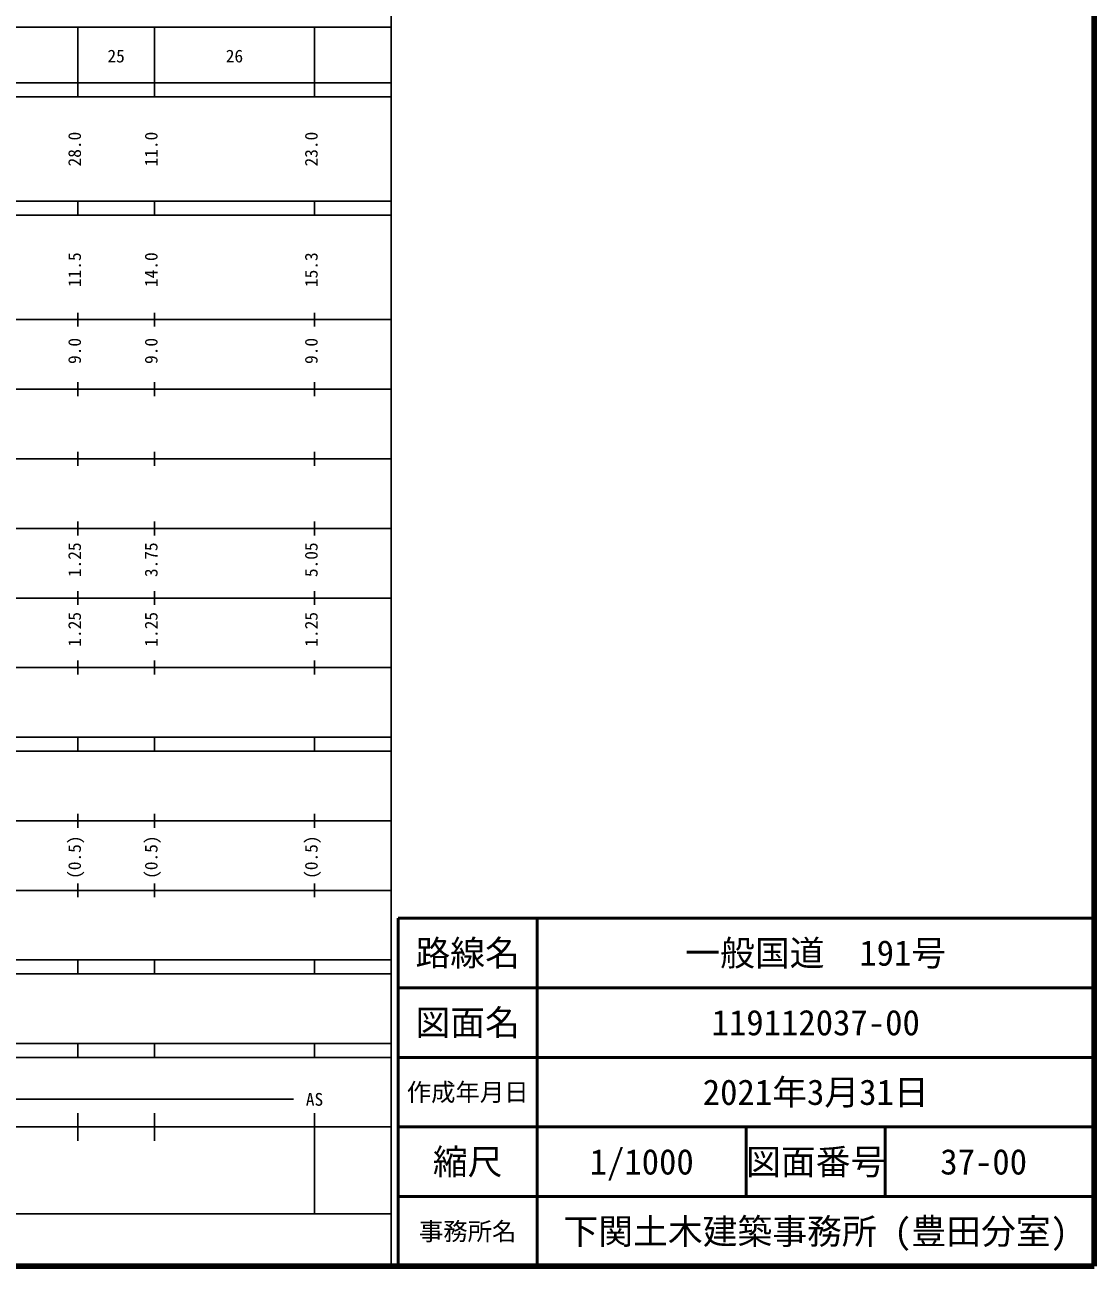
# Model space of a CAD drawing. Units: millimetres, scale not verified. Extents: x 40000 to 680000, y 20000 to 380000.
# Drawn here: x 526388 to 680000, y 20000 to 198357 of the extents above; entities that cross this region are included whole.
import ezdxf
from ezdxf.enums import TextEntityAlignment as Align

# ---------------------------------------------------------------- set-up
doc = ezdxf.new("R2010")
doc.units = ezdxf.units.MM
doc.header["$LTSCALE"] = 1000
for name, color, linetype, lineweight in [('M-TTL', 2, 'Continuous', 140), ('M-TTL-BAND', 7, 'Continuous', 25), ('M-TTL-FRAM', 2, 'Continuous', 50), ('M-TTL-LINE', 7, 'Continuous', 50), ('M-TTL-TXT', 7, 'Continuous', 50)]:
    doc.layers.add(name, color=color, linetype=linetype, lineweight=lineweight)
doc.styles.add('ＭＳ ゴシック', font='')
doc.styles.get('ＭＳ ゴシック').set_extended_font_data('MS Gothic')

msp = doc.modelspace()

# ---------------------------------------------------------------- linework, layer by layer
at = {"layer": 'M-TTL'}
for p, q in [((680000, 20000), (680000, 380000)), ((40000, 20000), (680000, 20000))]:
    msp.add_line(p, q, dxfattribs=at)
at = {"layer": 'M-TTL-BAND'}
for p, q in [((579000, 20000), (579000, 370000)), ((68000, 198000), (579000, 198000)), ((534000, 188000), (534000, 198000)), ((545000, 188000), (545000, 198000)), ((568000, 188000), (568000, 198000)), ((40000, 190000), (579000, 190000)), ((40000, 188000), (579000, 188000)), ((40000, 173000), (579000, 173000)), ((534000, 171000), (534000, 173000)), ((545000, 171000), (545000, 173000)), ((568000, 171000), (568000, 173000)), ((40000, 171000), (579000, 171000)), ((534000, 155000), (534000, 157000)), ((545000, 155000), (545000, 157000)), ((568000, 155000), (568000, 157000)), ((40000, 156000), (579000, 156000)), ((534000, 145000), (534000, 147000)), ((545000, 145000), (545000, 147000)), ((568000, 145000), (568000, 147000)), ((46000, 146000), (579000, 146000)), ((52000, 136000), (579000, 136000)), ((534000, 135000), (534000, 137000)), ((545000, 135000), (545000, 137000)), ((568000, 135000), (568000, 137000)), ((534000, 125000), (534000, 127000)), ((545000, 125000), (545000, 127000)), ((568000, 125000), (568000, 127000)), ((46000, 126000), (579000, 126000)), ((52000, 116000), (579000, 116000)), ((534000, 115000), (534000, 117000)), ((545000, 115000), (545000, 117000)), ((568000, 115000), (568000, 117000)), ((46000, 106000), (579000, 106000)), ((534000, 105000), (534000, 107000)), ((545000, 105000), (545000, 107000)), ((568000, 105000), (568000, 107000)), ((40000, 96000), (579000, 96000)), ((534000, 94000), (534000, 96000)), ((545000, 94000), (545000, 96000)), ((568000, 94000), (568000, 96000)), ((40000, 94000), (579000, 94000)), ((49000, 84000), (579000, 84000)), ((534000, 83000), (534000, 85000)), ((545000, 83000), (545000, 85000)), ((568000, 83000), (568000, 85000)), ((534000, 73000), (534000, 75000)), ((545000, 73000), (545000, 75000)), ((568000, 73000), (568000, 75000)), ((40000, 74000), (579000, 74000)), ((40000, 64000), (579000, 64000)), ((534000, 62000), (534000, 64000)), ((545000, 62000), (545000, 64000)), ((568000, 62000), (568000, 64000)), ((40000, 62000), (579000, 62000)), ((40000, 52000), (579000, 52000)), ((534000, 50000), (534000, 52000)), ((545000, 50000), (545000, 52000)), ((568000, 50000), (568000, 52000)), ((40000, 50000), (579000, 50000)), ((71000, 44000), (565000, 44000)), ((534000, 38000), (534000, 42000)), ((545000, 38000), (545000, 42000)), ((568000, 27500), (568000, 42000)), ((40000, 40000), (579000, 40000)), ((68000, 27500), (579000, 27500))]:
    msp.add_line(p, q, dxfattribs=at)
at = {"layer": 'M-TTL-FRAM'}
for p, q in [((680000, 70000), (580000, 70000)), ((580000, 70000), (580000, 20000))]:
    msp.add_line(p, q, dxfattribs=at)
at = {"layer": 'M-TTL-LINE'}
for p, q in [((600000, 70000), (600000, 20000)), ((680000, 60000), (580000, 60000)), ((680000, 50000), (580000, 50000)), ((680000, 40000), (580000, 40000)), ((630000, 40000), (630000, 30000)), ((650000, 40000), (650000, 30000)), ((680000, 30000), (580000, 30000))]:
    msp.add_line(p, q, dxfattribs=at)

# ---------------------------------------------------------------- texts
at = {"layer": 'M-TTL-BAND', "style": 'ＭＳ ゴシック'}
for s, p in [('25', (539500, 192405)), ('26', (556500, 192405)), ('AS', (568000, 42500))]:
    msp.add_text(s, height=1833, dxfattribs=at).set_placement(p, align=Align.BOTTOM_CENTER)
for s, p in [('28.0', (535000, 180500)), ('11.0', (546000, 180500)), ('23.0', (569000, 180500)), ('11.5', (535000, 163174)), ('14.0', (546000, 163174)), ('15.3', (569000, 163174)), ('9.0', (535000, 151500)), ('9.0', (546000, 151500)), ('9.0', (569000, 151500)), ('1.25', (535000, 121500)), ('3.75', (546000, 121500)), ('5.05', (569000, 121500)), ('1.25', (535000, 111500)), ('1.25', (546000, 111500)), ('1.25', (569000, 111500)), ('(0.5)', (535000, 78764)), ('(0.5)', (546000, 78764)), ('(0.5)', (569000, 78764))]:
    msp.add_text(s, height=1833, rotation=90, dxfattribs=at).set_placement(p, align=Align.BOTTOM_CENTER)
at = {"layer": 'M-TTL-TXT', "style": 'ＭＳ ゴシック'}
for s, height, p in [('路線名', 3666, (590000, 65000)), ('路線名', 3666, (590000, 65000)), ('一般国道\u3000191号', 3666, (640000, 65000)), ('図面名', 3666, (590000, 55000)), ('図面名', 3666, (590000, 55000)), ('119112037-00', 3666, (640000, 55000)), ('作成年月日', 2566, (590000, 45000)), ('作成年月日', 2566, (590000, 45000)), ('2021年3月31日', 3666, (640000, 45000)), ('縮尺', 3666, (590000, 35000)), ('縮尺', 3666, (590000, 35000)), ('1/1000', 3666, (615000, 35000)), ('図面番号', 3666, (640000, 35000)), ('図面番号', 3666, (640000, 35000)), ('37-00', 3666, (664125, 35000)), ('下関土木建築事務所 (豊田分室)', 3666, (640000, 25000)), ('事務所名', 2566, (590000, 25000)), ('事務所名', 2566, (590000, 25000))]:
    msp.add_text(s, height=height, dxfattribs=at).set_placement(p, align=Align.MIDDLE_CENTER)

doc.saveas('drawing.dxf')
